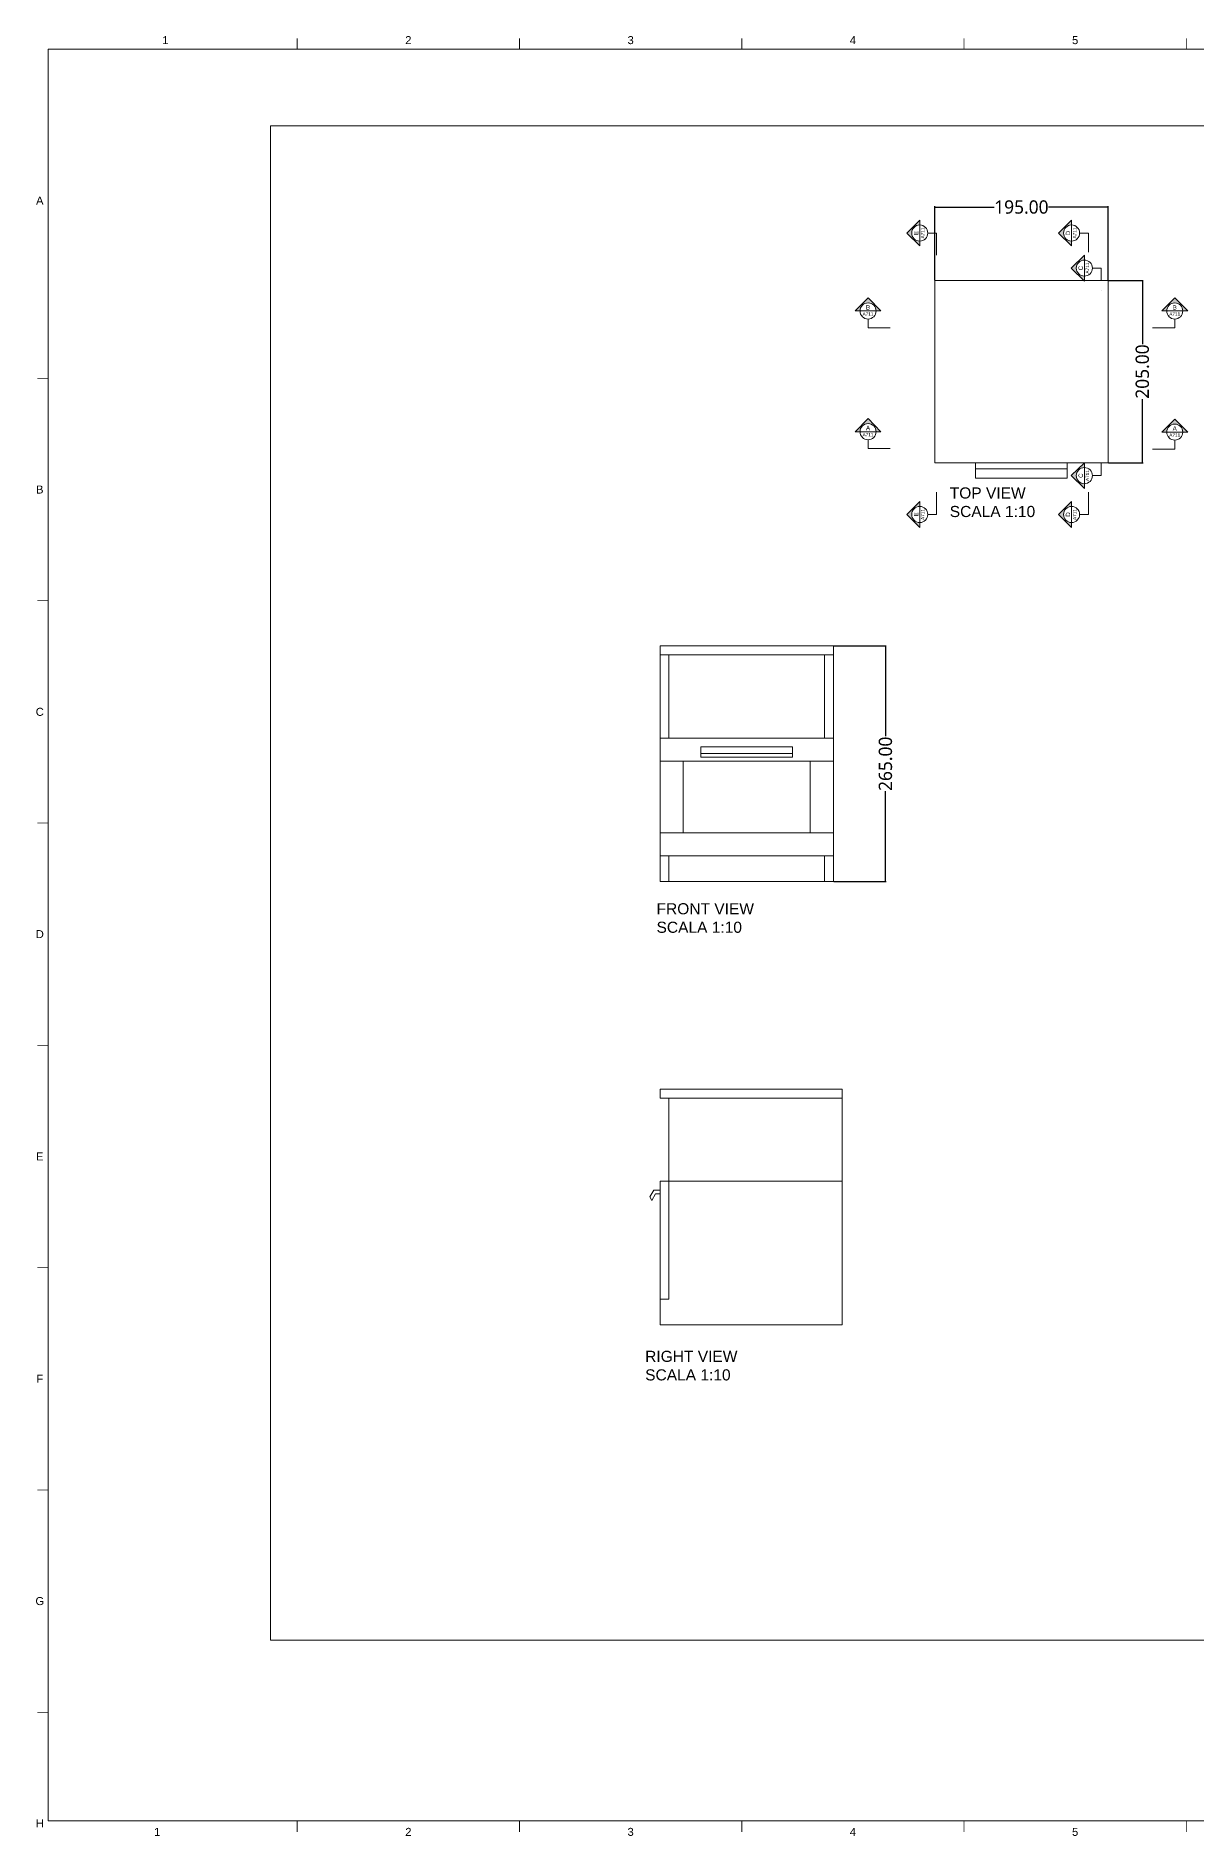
# Paper-space layout 'A710' of a CAD drawing. Header units: centimetres. Extents: x 1317 to 12855, y 80 to 835.
# Drawn here: x 1317 to 1577.9, y 430.5 to 835.3 of the extents above; entities that cross this region are included whole.
import ezdxf
from ezdxf.enums import TextEntityAlignment as Align

# ---------------------------------------------------------------- set-up
doc = ezdxf.new("R2010")
doc.units = ezdxf.units.CM
for name, color, linetype, lineweight in [('A-ANNO-DIMS', 1, 'Continuous', 18), ('A-ANNO-SYMB', 3, 'Continuous', 18), ('A-ELEV-MBE', 8, 'Continuous', 9), ('G-ANNO-TEXT', 3, 'Continuous', 18), ('G-ANNO-TTLB', 3, 'Continuous', 18)]:
    doc.layers.add(name, color=color, linetype=linetype, lineweight=lineweight)
doc.layers.add('G-ANNO-NPLT', color=2, linetype='Continuous', lineweight=18, plot=False)
doc.styles.add('ARIAL', font='arial.ttf')
doc.styles.get("Standard").update_dxf_attribs({"font": ''})
doc.styles.get('Standard').set_extended_font_data('@Microsoft YaHei')
doc.dimstyles.new('1', dxfattribs={"dimtxt": 3, "dimasz": 0.18, "dimexe": 0.18, "dimexo": 0.0625, "dimgap": 0.09, "dimtad": 0, "dimtoh": 1, "dimlfac": 5, "dimzin": 0, "dimdsep": 46, "dimtxsty": 'Standard', "dimblk": 'ARCHTICK', "dimcen": 0.09, "dimclrt": 1, "dimadec": 0, "dimazin": 0, "dimtfac": 1, "dimtofl": 0, "dimtmove": 0, "dimatfit": 3, "dimfxl": 1, "dimtolj": 1, "dimtzin": 0, "dimarcsym": 0})

# ---------------------------------------------------------------- blocks, each defined once
blk = doc.blocks.new('SYMBOL')
at = {"layer": 'A-ANNO-SYMB', "linetype": 'Continuous', "lineweight": 20}
h = blk.add_hatch(color=256, dxfattribs=at)
h.dxf.hatch_style = 1
h.paths.add_polyline_path([(11.206, 4.948), (11.316, 4.948, -1), (11.678, 4.948), (11.788, 4.948), (11.497, 5.241)])
at = {"linetype": 'Continuous', "lineweight": 20}
blk.add_line((11.316, 4.948), (11.678, 4.948), dxfattribs=at)
at = {"layer": 'A-ANNO-SYMB', "linetype": 'Continuous', "lineweight": 20}
for p, q in [((11.206, 4.948), (11.497, 5.241)), ((11.316, 4.948), (11.206, 4.948)), ((11.788, 4.948), (11.497, 5.241)), ((11.678, 4.948), (11.788, 4.948))]:
    blk.add_line(p, q, dxfattribs=at)
blk.add_circle((11.497, 4.948), 0.181, dxfattribs=at)
for tag, p in [('SEZIONE', (11.497, 4.918)), ('TAVOLA', (11.497, 5.08))]:
    blk.add_attdef(tag, text='', height=0.1, dxfattribs=at).set_placement(p, align=Align.TOP_CENTER)
blk = doc.blocks.new('_ArchTick')
at = {"color": 0, "linetype": 'ByBlock', "const_width": 0.15}
blk.add_lwpolyline([(-0.5, -0.5), (0.5, 0.5)], dxfattribs=at)
blk = doc.blocks.new('*D38')
at = {"layer": 'A-ANNO-DIMS', "color": 0, "lineweight": -2, "transparency": 16777216}
for p, q in [((1519.14, 780.41), (1519.14, 797.01)), ((1519.14, 796.83), (1532.55, 796.83)), ((1558.14, 796.83), (1544.73, 796.83)), ((1558.14, 780.41), (1558.14, 797.01))]:
    blk.add_line(p, q, dxfattribs=at)
at = {"layer": 'Defpoints', "color": 0, "transparency": 16777216}
for p in [(1558.14, 796.83), (1519.14, 780.35), (1558.14, 780.35)]:
    blk.add_point(p, dxfattribs=at)
at = {"layer": 'A-ANNO-DIMS', "color": 0, "lineweight": -2, "transparency": 16777216, "xscale": 0.18, "yscale": 0.18, "zscale": 0.18, "rotation": 180}
blk.add_blockref('_ArchTick', (1519.14, 796.83), dxfattribs=at)
at = {"layer": 'A-ANNO-DIMS', "color": 0, "lineweight": -2, "transparency": 16777216, "xscale": 0.18, "yscale": 0.18, "zscale": 0.18}
blk.add_blockref('_ArchTick', (1558.14, 796.83), dxfattribs=at)
at = {"layer": 'A-ANNO-DIMS', "color": 1, "transparency": 16777216, "insert": (1538.64, 796.83), "char_height": 3, "attachment_point": 5}
blk.add_mtext('\\A1;195.00', dxfattribs=at)
blk = doc.blocks.new('*D39')
at = {"layer": 'A-ANNO-DIMS', "color": 0, "lineweight": -2, "transparency": 16777216}
for p, q in [((1558.2, 780.35), (1566.04, 780.35)), ((1565.86, 780.35), (1565.86, 766.03)), ((1565.86, 739.35), (1565.86, 753.66)), ((1558.2, 739.35), (1566.04, 739.35))]:
    blk.add_line(p, q, dxfattribs=at)
at = {"layer": 'Defpoints', "color": 0, "transparency": 16777216}
for p in [(1558.14, 780.35), (1558.14, 739.35), (1565.86, 739.35)]:
    blk.add_point(p, dxfattribs=at)
at = {"layer": 'A-ANNO-DIMS', "color": 0, "lineweight": -2, "transparency": 16777216, "xscale": 0.18, "yscale": 0.18, "zscale": 0.18}
for p, rotation in [((1565.86, 780.35), 90), ((1565.86, 739.35), 270)]:
    blk.add_blockref('_ArchTick', p, dxfattribs=dict(at, rotation=rotation))
at = {"layer": 'A-ANNO-DIMS', "color": 1, "transparency": 16777216, "insert": (1565.86, 759.85), "char_height": 3, "attachment_point": 5, "rotation": 90}
blk.add_mtext('\\A1;205.00', dxfattribs=at)
blk = doc.blocks.new('*D40')
at = {"layer": 'A-ANNO-DIMS', "color": 0, "lineweight": -2, "transparency": 16777216}
for p, q in [((1496.42, 698.13), (1508.25, 698.13)), ((1508.07, 698.13), (1508.07, 677.81)), ((1508.07, 645.13), (1508.07, 665.45)), ((1496.42, 645.13), (1508.25, 645.13))]:
    blk.add_line(p, q, dxfattribs=at)
at = {"layer": 'Defpoints', "color": 0, "transparency": 16777216}
for p in [(1496.36, 698.13), (1496.36, 645.13), (1508.07, 645.13)]:
    blk.add_point(p, dxfattribs=at)
at = {"layer": 'A-ANNO-DIMS', "color": 0, "lineweight": -2, "transparency": 16777216, "xscale": 0.18, "yscale": 0.18, "zscale": 0.18}
for p, rotation in [((1508.07, 698.13), 90), ((1508.07, 645.13), 270)]:
    blk.add_blockref('_ArchTick', p, dxfattribs=dict(at, rotation=rotation))
at = {"layer": 'A-ANNO-DIMS', "color": 1, "transparency": 16777216, "insert": (1508.07, 671.63), "char_height": 3, "attachment_point": 5, "rotation": 90}
blk.add_mtext('\\A1;265.00', dxfattribs=at)

psp = doc.layouts.new('A710')

# ---------------------------------------------------------------- linework, layer by layer
at = {"layer": 'A-ANNO-SYMB'}
for p, q in [((1517.5797, 791.0026), (1519.5797, 791.0026)), ((1519.5797, 791.0026), (1519.5797, 786.0026)), ((1551.7407, 791.0026), (1553.7407, 791.0026)), ((1553.7407, 791.0026), (1553.7407, 786.7215)), ((1554.6132, 783.1176), (1556.6132, 783.1176)), ((1556.6132, 783.1176), (1556.6132, 780.3451)), ((1556.6132, 778.1798), (1556.6132, 778.1176)), ((1504.1463, 771.6625), (1504.1463, 769.6625)), ((1504.1463, 769.6625), (1509.1463, 769.6625)), ((1573.1403, 769.6625), (1568.1403, 769.6625)), ((1573.1403, 771.6625), (1573.1403, 769.6625)), ((1504.1463, 744.5145), (1504.1463, 742.5145)), ((1504.1463, 742.5145), (1509.1463, 742.5145)), ((1573.1403, 742.4218), (1568.1403, 742.4218)), ((1573.1403, 744.4218), (1573.1403, 742.4218)), ((1556.6132, 736.4377), (1556.6132, 739.3451)), ((1554.6132, 736.4377), (1556.6132, 736.4377)), ((1519.5797, 727.7057), (1519.5797, 732.7057)), ((1553.7407, 727.7057), (1553.7407, 732.7057)), ((1517.5797, 727.7057), (1519.5797, 727.7057)), ((1551.7407, 727.7057), (1553.7407, 727.7057))]:
    psp.add_line(p, q, dxfattribs=at)
at = {"layer": 'A-ELEV-MBE'}
for p, q in [((1519.141, 739.3451), (1519.141, 780.3451)), ((1519.141, 780.3451), (1558.141, 780.3451)), ((1558.141, 780.3451), (1556.6132, 780.3451)), ((1558.141, 780.3451), (1558.141, 739.3451)), ((1558.141, 739.3451), (1519.141, 739.3451)), ((1519.141, 739.3451), (1528.341, 739.3451)), ((1528.341, 739.3451), (1528.341, 737.9451)), ((1528.341, 737.9451), (1548.941, 737.9451)), ((1528.341, 737.9451), (1528.341, 735.8922)), ((1548.941, 735.8922), (1548.941, 739.3451)), ((1528.341, 735.8922), (1548.941, 735.8922)), ((1457.3589, 645.1292), (1457.3589, 698.1292)), ((1457.3589, 698.1292), (1496.3589, 698.1292)), ((1496.3589, 698.1292), (1496.3589, 645.1292)), ((1457.3589, 696.1292), (1496.3589, 696.1292)), ((1459.3589, 677.4292), (1459.3589, 696.1292)), ((1494.3589, 677.4292), (1494.3589, 696.1292)), ((1457.3589, 677.4292), (1496.3589, 677.4292)), ((1496.3589, 677.4292), (1496.3589, 675.4292)), ((1457.3589, 672.2292), (1496.3589, 672.2292)), ((1462.5589, 672.2292), (1462.5589, 656.1292)), ((1487.1589, 675.4292), (1466.5589, 675.4292)), ((1466.5589, 675.4292), (1466.5589, 673.1292)), ((1466.5589, 673.9292), (1487.1589, 673.9292)), ((1466.5589, 673.1292), (1487.1589, 673.1292)), ((1487.1589, 675.4292), (1487.1589, 673.1292)), ((1491.1589, 672.2292), (1491.1589, 656.1292)), ((1457.3589, 656.1292), (1496.3589, 656.1292)), ((1457.3589, 650.9292), (1496.3589, 650.9292)), ((1459.3589, 645.1292), (1459.3589, 650.9292)), ((1494.3589, 645.1292), (1494.3589, 650.9292)), ((1457.3589, 645.1292), (1496.3589, 645.1292)), ((1498.3589, 598.426), (1457.3589, 598.426)), ((1457.3589, 598.426), (1457.3589, 596.426)), ((1457.3589, 596.426), (1498.3589, 596.426)), ((1459.3589, 596.426), (1459.3589, 577.726)), ((1498.3589, 545.426), (1498.3589, 598.426)), ((1455.9589, 575.726), (1455.0928, 574.226)), ((1456.3589, 574.926), (1455.5061, 573.426)), ((1457.3589, 575.726), (1455.9589, 575.726)), ((1457.3589, 574.926), (1456.3589, 574.926)), ((1457.3589, 577.726), (1498.3589, 577.726)), ((1457.3589, 577.726), (1457.3589, 545.426)), ((1457.3589, 577.726), (1457.3589, 575.726)), ((1457.3589, 575.726), (1457.3589, 574.926)), ((1459.3589, 551.226), (1459.3589, 577.726)), ((1455.0928, 574.226), (1455.5061, 573.426)), ((1457.3589, 551.226), (1459.3589, 551.226)), ((1457.3589, 545.426), (1498.3589, 545.426))]:
    psp.add_line(p, q, dxfattribs=at)
at = {"layer": 'G-ANNO-NPLT'}
psp.add_lwpolyline([(1369.6944, 815.0997), (1803.2126, 815.0997), (1803.2126, 474.5278), (1369.6944, 474.5278)], close=True, dxfattribs=at)
at = {"layer": 'G-ANNO-TTLB'}
for p, q in [((1319.7394, 832.3185), (1319.7394, 433.9027)), ((1877.1533, 832.3185), (1319.7394, 832.3185)), ((1319.7394, 433.9027), (1877.1533, 433.9027))]:
    psp.add_line(p, q, dxfattribs=at)
at = {"layer": 'G-ANNO-TTLB', "const_width": 0.18, "flags": 128}
for points in [[(1375.7394, 834.8185), (1375.7394, 832.3185)], [(1425.7394, 834.8185), (1425.7394, 832.3185)], [(1475.7394, 834.8185), (1475.7394, 832.3185)], [(1525.7394, 834.8185), (1525.7394, 832.3185)], [(1575.7394, 834.8185), (1575.7394, 832.3185)], [(1319.7394, 758.3185), (1317.2394, 758.3185)], [(1319.7394, 708.3185), (1317.2394, 708.3185)], [(1319.7394, 658.3185), (1317.2394, 658.3185)], [(1319.7394, 608.3185), (1317.2394, 608.3185)], [(1319.7394, 558.3185), (1317.2394, 558.3185)], [(1319.7394, 508.3185), (1317.2394, 508.3185)], [(1319.7394, 458.3185), (1317.2394, 458.3185)], [(1375.7394, 433.9027), (1375.7394, 431.4027)], [(1425.7394, 433.9027), (1425.7394, 431.4027)], [(1475.7394, 433.9027), (1475.7394, 431.4027)], [(1525.7394, 433.9027), (1525.7394, 431.4027)], [(1575.7394, 433.9027), (1575.7394, 431.4027)]]:
    psp.add_lwpolyline(points, dxfattribs=at)

# ---------------------------------------------------------------- block references
at = {"layer": 'A-ANNO-SYMB', "linetype": 'Continuous', "lineweight": 20}
ref = psp.add_blockref('SYMBOL', (1565.2507, 676.0326), dxfattribs=dict(at, xscale=10, yscale=10, zscale=10, rotation=90))
ref.add_attrib('SEZIONE', 'E', dxfattribs={"layer": '0', "linetype": 'Continuous', "lineweight": 20, "height": 1, "rotation": 90, "style": 'ARIAL'}).set_placement((1514.4509, 791.0026), align=Align.TOP_CENTER)
ref.add_attrib('TAVOLA', 'A711', dxfattribs={"layer": '0', "linetype": 'Continuous', "lineweight": 20, "height": 0.75, "rotation": 90, "style": 'ARIAL'}).set_placement((1516.0695, 791.0026), align=Align.TOP_CENTER)
ref = psp.add_blockref('SYMBOL', (1599.4117, 676.0326), dxfattribs=dict(at, xscale=10, yscale=10, zscale=10, rotation=90))
ref.add_attrib('SEZIONE', 'D', dxfattribs={"layer": '0', "linetype": 'Continuous', "lineweight": 20, "height": 1, "rotation": 90, "style": 'ARIAL'}).set_placement((1548.6118, 791.0026), align=Align.TOP_CENTER)
ref.add_attrib('TAVOLA', 'A711', dxfattribs={"layer": '0', "linetype": 'Continuous', "lineweight": 20, "height": 0.75, "rotation": 90, "style": 'ARIAL'}).set_placement((1550.2305, 791.0026), align=Align.TOP_CENTER)
ref = psp.add_blockref('SYMBOL', (1602.2843, 668.1476), dxfattribs=dict(at, xscale=10, yscale=10, zscale=10, rotation=90))
ref.add_attrib('SEZIONE', 'C', dxfattribs={"layer": '0', "linetype": 'Continuous', "lineweight": 20, "height": 1, "rotation": 90, "style": 'ARIAL'}).set_placement((1551.4844, 783.1176), align=Align.TOP_CENTER)
ref.add_attrib('TAVOLA', 'A711', dxfattribs={"layer": '0', "linetype": 'Continuous', "lineweight": 20, "height": 0.75, "rotation": 90, "style": 'ARIAL'}).set_placement((1553.103, 783.1176), align=Align.TOP_CENTER)
ref = psp.add_blockref('SYMBOL', (1389.1762, 723.9914), dxfattribs=dict(at, xscale=10, yscale=10, zscale=10))
ref.add_attrib('SEZIONE', 'B', dxfattribs={"layer": '0', "linetype": 'Continuous', "lineweight": 20, "height": 1, "style": 'ARIAL'}).set_placement((1504.1463, 774.7913), align=Align.TOP_CENTER)
ref.add_attrib('TAVOLA', 'A711', dxfattribs={"layer": '0', "linetype": 'Continuous', "lineweight": 20, "height": 0.75, "style": 'ARIAL'}).set_placement((1504.1463, 773.1726), align=Align.TOP_CENTER)
ref = psp.add_blockref('SYMBOL', (1458.1702, 723.9914), dxfattribs=dict(at, xscale=10, yscale=10, zscale=10))
ref.add_attrib('SEZIONE', 'B', dxfattribs={"linetype": 'Continuous', "lineweight": 20, "height": 1, "style": 'ARIAL'}).set_placement((1573.1403, 774.7913), align=Align.TOP_CENTER)
ref.add_attrib('TAVOLA', 'A711', dxfattribs={"linetype": 'Continuous', "lineweight": 20, "height": 0.75, "style": 'ARIAL'}).set_placement((1573.1403, 773.1726), align=Align.TOP_CENTER)
ref = psp.add_blockref('SYMBOL', (1389.1762, 696.8434), dxfattribs=dict(at, xscale=10, yscale=10, zscale=10))
ref.add_attrib('SEZIONE', 'A', dxfattribs={"layer": '0', "linetype": 'Continuous', "lineweight": 20, "height": 1, "style": 'ARIAL'}).set_placement((1504.1463, 747.6433), align=Align.TOP_CENTER)
ref.add_attrib('TAVOLA', 'A711', dxfattribs={"layer": '0', "linetype": 'Continuous', "lineweight": 20, "height": 0.75, "style": 'ARIAL'}).set_placement((1504.1463, 746.0247), align=Align.TOP_CENTER)
ref = psp.add_blockref('SYMBOL', (1458.1702, 696.7507), dxfattribs=dict(at, xscale=10, yscale=10, zscale=10))
ref.add_attrib('SEZIONE', 'A', dxfattribs={"layer": '0', "linetype": 'Continuous', "lineweight": 20, "height": 1, "style": 'ARIAL'}).set_placement((1573.1403, 747.5506), align=Align.TOP_CENTER)
ref.add_attrib('TAVOLA', 'A711', dxfattribs={"layer": '0', "linetype": 'Continuous', "lineweight": 20, "height": 0.75, "style": 'ARIAL'}).set_placement((1573.1403, 745.9319), align=Align.TOP_CENTER)
ref = psp.add_blockref('SYMBOL', (1602.2843, 621.4676), dxfattribs=dict(at, xscale=10, yscale=10, zscale=10, rotation=90))
ref.add_attrib('SEZIONE', 'C', dxfattribs={"layer": '0', "linetype": 'Continuous', "lineweight": 20, "height": 1, "rotation": 90, "style": 'ARIAL'}).set_placement((1551.4844, 736.4377), align=Align.TOP_CENTER)
ref.add_attrib('TAVOLA', 'A711', dxfattribs={"layer": '0', "linetype": 'Continuous', "lineweight": 20, "height": 0.75, "rotation": 90, "style": 'ARIAL'}).set_placement((1553.103, 736.4377), align=Align.TOP_CENTER)
ref = psp.add_blockref('SYMBOL', (1565.2507, 612.7356), dxfattribs=dict(at, xscale=10, yscale=10, zscale=10, rotation=90))
ref.add_attrib('SEZIONE', 'E', dxfattribs={"layer": '0', "linetype": 'Continuous', "lineweight": 20, "height": 1, "rotation": 90, "style": 'ARIAL'}).set_placement((1514.4509, 727.7057), align=Align.TOP_CENTER)
ref.add_attrib('TAVOLA', 'A711', dxfattribs={"layer": '0', "linetype": 'Continuous', "lineweight": 20, "height": 0.75, "rotation": 90, "style": 'ARIAL'}).set_placement((1516.0695, 727.7057), align=Align.TOP_CENTER)
ref = psp.add_blockref('SYMBOL', (1599.4117, 612.7356), dxfattribs=dict(at, xscale=10, yscale=10, zscale=10, rotation=90))
ref.add_attrib('SEZIONE', 'D', dxfattribs={"layer": '0', "linetype": 'Continuous', "lineweight": 20, "height": 1, "rotation": 90, "style": 'ARIAL'}).set_placement((1548.6118, 727.7057), align=Align.TOP_CENTER)
ref.add_attrib('TAVOLA', 'A711', dxfattribs={"layer": '0', "linetype": 'Continuous', "lineweight": 20, "height": 0.75, "rotation": 90, "style": 'ARIAL'}).set_placement((1550.2305, 727.7057), align=Align.TOP_CENTER)

# ---------------------------------------------------------------- texts
at = {"layer": 'G-ANNO-TEXT', "style": 'ARIAL'}
for s, p in [('1', (1346.0886, 834.3889)), ('2', (1400.7394, 834.3889)), ('3', (1450.7394, 834.3889)), ('4', (1500.7394, 834.3889)), ('5', (1550.7394, 834.3889)), ('A', (1317.8251, 798.2983)), ('B', (1317.8251, 733.3185)), ('C', (1317.8251, 683.3185)), ('D', (1317.8251, 633.3185)), ('E', (1317.8251, 583.3185)), ('F', (1317.8251, 533.3185)), ('G', (1317.8251, 483.3185)), ('H', (1317.8251, 433.3185)), ('1', (1344.2312, 431.4111)), ('2', (1400.7394, 431.4111)), ('3', (1450.7394, 431.4111)), ('4', (1500.7394, 431.4111)), ('5', (1550.7394, 431.4111))]:
    psp.add_text(s, height=1.8, dxfattribs=at).set_placement(p, align=Align.MIDDLE_CENTER)
at = {"layer": 'G-ANNO-TEXT', "char_height": 2.5, "attachment_point": 1}
for s, insert in [('{\\fArial|b0|i0|c0|p34;TOP VIEW \\PSCALA 1:10}', (1522.5265, 733.7916)), ('{\\fArial|b0|i0|c0|p34;FRONT VIEW \\PSCALA 1:10}', (1456.5649, 640.2806)), ('{\\fArial|b0|i0|c0|p34;RIGHT VIEW   \\PSCALA 1:10}', (1454.0072, 539.6151))]:
    psp.add_mtext_dynamic_manual_height_columns(s, width=76.045492, gutter_width=1, heights=[0], dxfattribs=dict(at, insert=insert))

# ---------------------------------------------------------------- dimensions: what is measured, and where the dimension line sits
at = {"layer": 'A-ANNO-DIMS'}
dim = psp.add_linear_dim(base=(1558.141, 796.8301), p1=(1519.141, 780.3451), p2=(1558.141, 780.3451), dimstyle='1', dxfattribs=at)
dim.commit()
dim.dimension.update_dxf_attribs({"geometry": '*D38', "text_midpoint": (1538.641, 796.8301)})
for base, p1, p2, picture, middle in [((1565.8601, 739.3451), (1558.141, 780.3451), (1558.141, 739.3451), '*D39', (1565.8601, 759.8451)), ((1508.0747, 645.1292), (1496.3589, 698.1292), (1496.3589, 645.1292), '*D40', (1508.0747, 671.6292))]:
    dim = psp.add_linear_dim(base=base, p1=p1, p2=p2, angle=90, dimstyle='1', dxfattribs=at)
    dim.commit()
    dim.dimension.update_dxf_attribs({"geometry": picture, "text_midpoint": middle})

doc.saveas('drawing.dxf')
